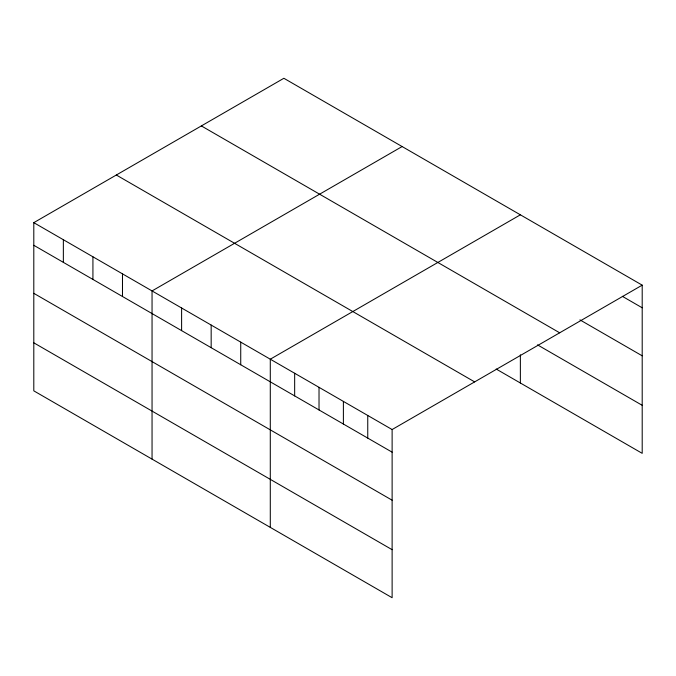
<?xml version="1.0" encoding="UTF-8"?>
<svg xmlns="http://www.w3.org/2000/svg" width="676" height="676" viewBox="0 0 676 676"><rect width="100%" height="100%" fill="white"/><g stroke="black" fill="none" stroke-linecap="round" stroke-linejoin="round"><path stroke-width="1.01" d="M33.8 222.657L392.122 429.539L392.122 597.719L33.8 390.846L33.8 222.657L283.878 78.281L642.2 285.154L642.2 453.342L496.184 369.037M402.127 146.548L152.049 290.933L152.049 459.114M520.368 214.816L270.29 359.201L270.29 527.381M392.122 429.539L642.2 285.154M622.342 296.325L642.2 307.791M579.932 319.866L642.2 355.821M201.355 125.922L559.677 332.803M537.513 344.87L642.2 405.304M116.323 175.016L474.645 381.889M33.8 245.295L392.122 452.168M33.8 293.325L392.122 500.198M33.8 342.816L392.122 549.689M520.368 354.807L520.368 383.005M367.752 415.47L367.752 438.099M343.391 401.4L343.391 424.038M319.021 387.331L319.021 409.969M294.66 373.27L294.66 395.899M240.732 342.132L240.732 364.77M211.166 325.063L211.166 347.701M181.607 307.994L181.607 330.632M122.483 273.865L122.483 296.494M92.925 256.795L92.925 279.433M63.358 239.726L63.358 262.364"/></g></svg>
